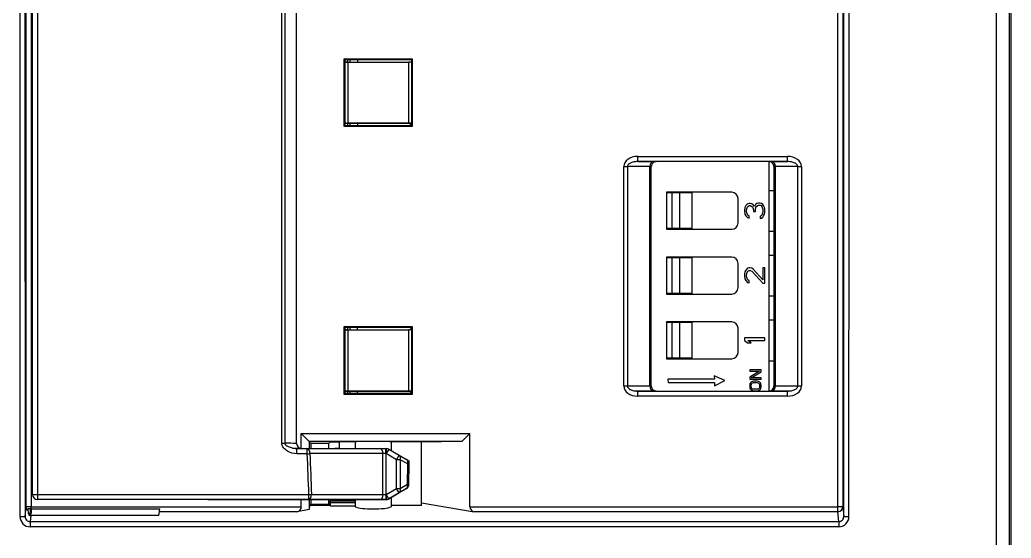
# Model space of a CAD drawing. Header units: millimetres. Extents: x 0 to 420, y 0 to 297.
# Drawn here: x 78.68 to 117.53, y 143.75 to 164.07 of the extents above; entities that cross this region are included whole.
import ezdxf

# ---------------------------------------------------------------- set-up
doc = ezdxf.new("R2010")
doc.units = ezdxf.units.MM
doc.layers.add('Default', color=7, linetype='Continuous')
doc.layers.add('DV1_0', color=7, linetype='Continuous')

# ---------------------------------------------------------------- blocks, each defined once
blk = doc.blocks.new('SE')
at = {"layer": 'DV1_0', "color": 7, "linetype": 'Continuous'}
for p, q in [((79.182, 145.464), (79.182, 235.299)), ((79.382, 235.316), (79.382, 145.459)), ((116.953, 102.175), (116.953, 234.256)), ((117.532, 102.43), (117.532, 234.001)), ((88.953, 147.468), (88.953, 227.055)), ((89.067, 227.052), (89.068, 147.468)), ((89.532, 147.467), (89.532, 227.057)), ((78.929, 144.983), (78.929, 209.216)), ((79.129, 209.216), (79.129, 144.983)), ((110.736, 144.983), (110.736, 209.216)), ((110.936, 209.216), (110.936, 144.983)), ((91.4, 159.884), (91.4, 162.547)), ((91.4, 162.547), (94.064, 162.547)), ((91.432, 162.516), (91.4, 162.547)), ((91.432, 159.916), (91.432, 162.516)), ((91.432, 162.516), (94.032, 162.516)), ((91.532, 162.416), (91.432, 162.416)), ((91.467, 162.416), (91.435, 162.416)), ((91.508, 162.416), (91.467, 162.416)), ((91.532, 162.416), (93.932, 162.416)), ((91.532, 162.416), (91.532, 160.016)), ((91.544, 162.416), (91.544, 162.516)), ((91.632, 162.416), (91.632, 162.516)), ((91.927, 162.416), (91.927, 162.516)), ((94.032, 162.416), (93.932, 162.416)), ((93.932, 160.016), (93.932, 162.416)), ((94.032, 162.516), (94.064, 162.547)), ((94.032, 162.516), (94.032, 159.916)), ((94.064, 162.547), (94.064, 159.884)), ((91.432, 159.916), (91.4, 159.884)), ((94.064, 159.884), (91.4, 159.884)), ((91.432, 160.016), (91.532, 160.016)), ((94.032, 159.916), (91.432, 159.916)), ((91.434, 160.016), (91.467, 160.016)), ((91.467, 160.016), (91.508, 160.016)), ((91.508, 160.016), (92.862, 160.016)), ((93.932, 160.016), (91.532, 160.016)), ((91.544, 159.916), (91.544, 160.016)), ((91.632, 159.916), (91.632, 160.016)), ((91.927, 159.916), (91.927, 160.016)), ((92.862, 160.016), (93.801, 160.016)), ((93.801, 160.016), (94.032, 160.016)), ((94.032, 160.016), (93.932, 160.016)), ((94.032, 159.916), (94.064, 159.884)), ((102.901, 158.716), (108.764, 158.716)), ((102.901, 158.516), (102.901, 158.716)), ((108.764, 158.516), (102.901, 158.516)), ((102.901, 158.516), (103.52, 158.516)), ((103.52, 158.516), (103.627, 158.516)), ((108.035, 158.516), (103.632, 158.516)), ((108.032, 158.516), (108.032, 149.516)), ((108.037, 158.516), (108.145, 158.516)), ((108.145, 158.516), (108.764, 158.516)), ((108.764, 158.516), (108.764, 158.716)), ((102.349, 149.716), (102.349, 158.316)), ((102.349, 158.316), (102.494, 158.316)), ((103.375, 158.316), (102.494, 158.316)), ((102.494, 158.316), (102.494, 149.716)), ((103.375, 149.716), (103.375, 158.316)), ((103.43, 158.316), (103.375, 158.316)), ((103.43, 149.716), (103.43, 158.316)), ((108.29, 158.316), (108.235, 158.316)), ((108.235, 158.316), (108.235, 149.716)), ((109.17, 158.316), (108.29, 158.316)), ((108.29, 158.316), (108.29, 149.716)), ((109.17, 149.716), (109.17, 158.316)), ((109.17, 158.316), (109.315, 158.316)), ((109.315, 158.316), (109.315, 149.716)), ((108.032, 157.386), (108.235, 157.386)), ((104.032, 157.311), (104.032, 157.286)), ((106.582, 157.311), (104.032, 157.311)), ((106.582, 157.311), (104.032, 157.311)), ((104.032, 157.286), (104.032, 155.886)), ((104.232, 157.286), (104.032, 157.286)), ((104.232, 157.286), (104.232, 155.886)), ((104.532, 157.286), (104.232, 157.286)), ((104.532, 157.286), (104.532, 155.886)), ((105.032, 157.286), (104.532, 157.286)), ((104.931, 157.286), (104.683, 157.286)), ((104.942, 157.286), (104.931, 157.286)), ((105.032, 155.886), (105.032, 157.286)), ((106.832, 156.111), (106.832, 157.061)), ((107.099, 156.719), (107.082, 156.602)), ((107.082, 156.602), (107.082, 156.569)), ((107.082, 156.569), (107.099, 156.452)), ((107.133, 156.786), (107.099, 156.719)), ((107.133, 156.786), (107.099, 156.719)), ((107.201, 156.852), (107.133, 156.786)), ((107.201, 156.852), (107.133, 156.786)), ((107.167, 156.619), (107.184, 156.702)), ((107.167, 156.552), (107.167, 156.619)), ((107.184, 156.702), (107.218, 156.752)), ((107.269, 156.869), (107.201, 156.852)), ((107.269, 156.869), (107.201, 156.852)), ((107.218, 156.752), (107.269, 156.786)), ((107.303, 156.869), (107.269, 156.869)), ((107.303, 156.869), (107.269, 156.869)), ((107.269, 156.786), (107.303, 156.786)), ((107.372, 156.852), (107.303, 156.869)), ((107.372, 156.852), (107.303, 156.869)), ((107.303, 156.786), (107.372, 156.752)), ((107.423, 156.819), (107.372, 156.852)), ((107.423, 156.819), (107.372, 156.852)), ((107.372, 156.752), (107.406, 156.719)), ((107.406, 156.719), (107.44, 156.619)), ((107.474, 156.752), (107.423, 156.819)), ((107.474, 156.752), (107.423, 156.819)), ((107.44, 156.619), (107.44, 156.552)), ((107.508, 156.836), (107.474, 156.752)), ((107.508, 156.836), (107.474, 156.752)), ((107.559, 156.869), (107.508, 156.836)), ((107.559, 156.869), (107.508, 156.836)), ((107.508, 156.619), (107.525, 156.719)), ((107.508, 156.552), (107.508, 156.619)), ((107.525, 156.719), (107.559, 156.769)), ((107.627, 156.886), (107.559, 156.869)), ((107.627, 156.886), (107.559, 156.869)), ((107.559, 156.769), (107.627, 156.802)), ((107.695, 156.886), (107.627, 156.886)), ((107.695, 156.886), (107.627, 156.886)), ((107.627, 156.802), (107.695, 156.802)), ((107.746, 156.869), (107.695, 156.886)), ((107.746, 156.869), (107.695, 156.886)), ((107.695, 156.802), (107.729, 156.786)), ((107.729, 156.786), (107.763, 156.752)), ((107.797, 156.836), (107.746, 156.869)), ((107.797, 156.836), (107.746, 156.869)), ((107.763, 156.752), (107.78, 156.719)), ((107.78, 156.719), (107.797, 156.636)), ((107.831, 156.786), (107.797, 156.836)), ((107.831, 156.786), (107.797, 156.836)), ((107.797, 156.636), (107.797, 156.536)), ((107.865, 156.719), (107.831, 156.786)), ((107.865, 156.719), (107.831, 156.786)), ((107.882, 156.652), (107.865, 156.719)), ((107.882, 156.652), (107.865, 156.719)), ((107.882, 156.519), (107.882, 156.652)), ((107.099, 156.452), (107.133, 156.386)), ((107.133, 156.386), (107.201, 156.319)), ((107.184, 156.469), (107.167, 156.552)), ((107.184, 156.469), (107.167, 156.552)), ((107.218, 156.419), (107.184, 156.469)), ((107.218, 156.419), (107.184, 156.469)), ((107.201, 156.319), (107.269, 156.302)), ((107.269, 156.386), (107.218, 156.419)), ((107.269, 156.386), (107.218, 156.419)), ((107.269, 156.302), (107.269, 156.386)), ((107.44, 156.552), (107.508, 156.552)), ((107.729, 156.386), (107.695, 156.369)), ((107.729, 156.386), (107.695, 156.369)), ((107.695, 156.369), (107.695, 156.286)), ((107.695, 156.286), (107.746, 156.302)), ((107.763, 156.419), (107.729, 156.386)), ((107.763, 156.419), (107.729, 156.386)), ((107.746, 156.302), (107.797, 156.336)), ((107.78, 156.452), (107.763, 156.419)), ((107.78, 156.452), (107.763, 156.419)), ((107.797, 156.536), (107.78, 156.452)), ((107.797, 156.536), (107.78, 156.452)), ((107.797, 156.336), (107.831, 156.386)), ((107.831, 156.386), (107.865, 156.452)), ((107.865, 156.452), (107.882, 156.519)), ((104.232, 155.886), (104.032, 155.886)), ((104.942, 155.886), (104.032, 155.886)), ((104.032, 155.886), (104.032, 155.861)), ((104.032, 155.861), (106.582, 155.861)), ((104.532, 155.886), (104.232, 155.886)), ((105.032, 155.886), (104.532, 155.886)), ((104.931, 155.886), (104.683, 155.886)), ((104.942, 155.886), (104.931, 155.886)), ((108.032, 155.786), (108.235, 155.786)), ((108.032, 155.786), (108.235, 155.786)), ((104.032, 154.771), (104.032, 154.746)), ((106.582, 154.771), (104.032, 154.771)), ((106.582, 154.771), (104.032, 154.771)), ((104.032, 154.746), (104.032, 153.346)), ((104.232, 154.746), (104.032, 154.746)), ((104.232, 154.746), (104.232, 153.346)), ((104.532, 154.746), (104.232, 154.746)), ((104.532, 154.746), (104.532, 153.346)), ((105.032, 154.746), (104.532, 154.746)), ((104.931, 154.746), (104.683, 154.746)), ((104.942, 154.746), (104.931, 154.746)), ((105.032, 153.346), (105.032, 154.746)), ((108.032, 154.846), (108.235, 154.846)), ((106.832, 153.571), (106.832, 154.521)), ((107.133, 154.262), (107.099, 154.196)), ((107.133, 154.262), (107.099, 154.196)), ((107.201, 154.329), (107.133, 154.262)), ((107.201, 154.329), (107.133, 154.262)), ((107.269, 154.346), (107.201, 154.329)), ((107.269, 154.346), (107.201, 154.329)), ((107.218, 154.212), (107.269, 154.246)), ((107.303, 154.346), (107.269, 154.346)), ((107.303, 154.346), (107.269, 154.346)), ((107.269, 154.246), (107.303, 154.246)), ((107.372, 154.329), (107.303, 154.346)), ((107.372, 154.329), (107.303, 154.346)), ((107.303, 154.246), (107.372, 154.212)), ((107.423, 154.296), (107.372, 154.329)), ((107.423, 154.296), (107.372, 154.329)), ((107.797, 153.879), (107.423, 154.296)), ((107.797, 153.879), (107.423, 154.296)), ((107.882, 154.346), (107.797, 154.346)), ((107.797, 154.346), (107.797, 153.879)), ((107.882, 154.346), (107.797, 154.346)), ((107.882, 153.746), (107.882, 154.346)), ((107.099, 154.196), (107.082, 154.096)), ((107.082, 154.096), (107.082, 154.029)), ((107.082, 154.029), (107.099, 153.912)), ((107.099, 153.912), (107.133, 153.846)), ((107.133, 153.846), (107.201, 153.779)), ((107.167, 154.079), (107.184, 154.162)), ((107.167, 154.012), (107.167, 154.079)), ((107.184, 153.929), (107.167, 154.012)), ((107.184, 153.929), (107.167, 154.012)), ((107.184, 154.162), (107.218, 154.212)), ((107.218, 153.879), (107.184, 153.929)), ((107.218, 153.879), (107.184, 153.929)), ((107.269, 153.846), (107.218, 153.879)), ((107.269, 153.846), (107.218, 153.879)), ((107.269, 153.762), (107.269, 153.846)), ((107.372, 154.212), (107.797, 153.746)), ((107.201, 153.779), (107.269, 153.762)), ((107.797, 153.746), (107.882, 153.746)), ((104.232, 153.346), (104.032, 153.346)), ((104.942, 153.346), (104.032, 153.346)), ((104.032, 153.346), (104.032, 153.321)), ((104.032, 153.321), (106.582, 153.321)), ((104.532, 153.346), (104.232, 153.346)), ((105.032, 153.346), (104.532, 153.346)), ((104.931, 153.346), (104.683, 153.346)), ((104.942, 153.346), (104.931, 153.346)), ((108.032, 153.246), (108.235, 153.246)), ((108.032, 153.246), (108.235, 153.246)), ((108.032, 152.306), (108.235, 152.306)), ((91.4, 149.384), (91.4, 152.047)), ((91.4, 152.047), (94.064, 152.047)), ((91.432, 152.016), (91.4, 152.047)), ((91.432, 149.416), (91.432, 152.016)), ((91.432, 152.016), (94.032, 152.016)), ((91.532, 151.916), (91.432, 151.916)), ((91.467, 151.916), (91.435, 151.916)), ((91.508, 151.916), (91.467, 151.916)), ((91.532, 151.916), (93.932, 151.916)), ((91.532, 151.916), (91.532, 149.516)), ((91.539, 151.916), (91.539, 152.016)), ((91.627, 151.916), (91.627, 152.016)), ((91.922, 151.916), (91.922, 152.016)), ((94.032, 151.916), (93.932, 151.916)), ((93.932, 149.516), (93.932, 151.916)), ((94.032, 152.016), (94.064, 152.047)), ((94.032, 152.016), (94.032, 149.416)), ((94.064, 152.047), (94.064, 149.384)), ((104.032, 152.231), (104.032, 152.206)), ((106.582, 152.231), (104.032, 152.231)), ((106.582, 152.231), (104.032, 152.231)), ((104.032, 152.206), (104.032, 150.806)), ((104.232, 152.206), (104.032, 152.206)), ((104.232, 152.206), (104.232, 150.806)), ((104.532, 152.206), (104.232, 152.206)), ((104.532, 152.206), (104.532, 150.806)), ((105.032, 152.206), (104.532, 152.206)), ((104.931, 152.206), (104.683, 152.206)), ((104.942, 152.206), (104.931, 152.206)), ((105.032, 150.806), (105.032, 152.206)), ((106.832, 151.031), (106.832, 151.981)), ((107.882, 151.606), (107.082, 151.606)), ((107.082, 151.606), (107.082, 151.506)), ((107.882, 151.606), (107.082, 151.606)), ((107.082, 151.506), (107.201, 151.406)), ((107.337, 151.406), (107.218, 151.506)), ((107.218, 151.506), (107.882, 151.506)), ((107.337, 151.406), (107.218, 151.506)), ((107.882, 151.506), (107.882, 151.606)), ((107.201, 151.406), (107.337, 151.406)), ((104.232, 150.806), (104.032, 150.806)), ((104.942, 150.806), (104.032, 150.806)), ((104.032, 150.806), (104.032, 150.781)), ((104.032, 150.781), (106.582, 150.781)), ((104.532, 150.806), (104.232, 150.806)), ((105.032, 150.806), (104.532, 150.806)), ((104.931, 150.806), (104.683, 150.806)), ((104.942, 150.806), (104.931, 150.806)), ((107.732, 150.349), (107.286, 150.349)), ((107.286, 150.349), (107.286, 150.293)), ((107.732, 150.349), (107.286, 150.349)), ((107.732, 150.265), (107.732, 150.349)), ((108.032, 150.706), (108.235, 150.706)), ((108.032, 150.706), (108.235, 150.706)), ((105.901, 149.981), (104.082, 149.98)), ((105.901, 149.981), (104.082, 149.98)), ((104.082, 149.98), (104.09, 149.851)), ((106.315, 149.928), (105.893, 150.11)), ((105.893, 150.11), (105.901, 149.981)), ((106.315, 149.928), (105.893, 150.11)), ((107.666, 150.293), (107.286, 150.061)), ((107.666, 150.293), (107.286, 150.061)), ((107.286, 150.293), (107.666, 150.293)), ((107.286, 150.061), (107.286, 149.977)), ((107.286, 149.977), (107.732, 149.977)), ((107.343, 150.033), (107.732, 150.265)), ((107.732, 150.033), (107.343, 150.033)), ((107.732, 150.033), (107.343, 150.033)), ((107.732, 149.977), (107.732, 150.033)), ((102.349, 149.716), (102.494, 149.716)), ((102.494, 149.716), (103.375, 149.716)), ((103.375, 149.716), (103.43, 149.716)), ((104.09, 149.851), (105.91, 149.851)), ((105.91, 149.721), (106.315, 149.928)), ((105.91, 149.851), (105.91, 149.721)), ((107.296, 149.801), (107.286, 149.754)), ((107.296, 149.801), (107.286, 149.754)), ((107.286, 149.754), (107.286, 149.68)), ((107.286, 149.68), (107.296, 149.633)), ((107.315, 149.838), (107.296, 149.801)), ((107.315, 149.838), (107.296, 149.801)), ((107.296, 149.633), (107.315, 149.596)), ((107.353, 149.875), (107.315, 149.838)), ((107.353, 149.875), (107.315, 149.838)), ((107.315, 149.596), (107.353, 149.559)), ((107.343, 149.754), (107.353, 149.791)), ((107.343, 149.68), (107.343, 149.754)), ((107.353, 149.643), (107.343, 149.68)), ((107.353, 149.643), (107.343, 149.68)), ((107.391, 149.894), (107.353, 149.875)), ((107.391, 149.894), (107.353, 149.875)), ((107.353, 149.791), (107.372, 149.819)), ((107.372, 149.615), (107.353, 149.643)), ((107.372, 149.615), (107.353, 149.643)), ((107.372, 149.819), (107.4, 149.838)), ((107.4, 149.596), (107.372, 149.615)), ((107.4, 149.596), (107.372, 149.615)), ((107.438, 149.903), (107.391, 149.894)), ((107.438, 149.903), (107.391, 149.894)), ((107.4, 149.838), (107.438, 149.847)), ((107.438, 149.587), (107.4, 149.596)), ((107.438, 149.587), (107.4, 149.596)), ((107.58, 149.903), (107.438, 149.903)), ((107.58, 149.903), (107.438, 149.903)), ((107.438, 149.847), (107.58, 149.847)), ((107.58, 149.587), (107.438, 149.587)), ((107.58, 149.587), (107.438, 149.587)), ((107.628, 149.894), (107.58, 149.903)), ((107.628, 149.894), (107.58, 149.903)), ((107.58, 149.847), (107.618, 149.838)), ((107.618, 149.596), (107.58, 149.587)), ((107.618, 149.596), (107.58, 149.587)), ((107.618, 149.838), (107.647, 149.819)), ((107.647, 149.615), (107.618, 149.596)), ((107.647, 149.615), (107.618, 149.596)), ((107.666, 149.875), (107.628, 149.894)), ((107.666, 149.875), (107.628, 149.894)), ((107.647, 149.819), (107.666, 149.791)), ((107.666, 149.643), (107.647, 149.615)), ((107.666, 149.643), (107.647, 149.615)), ((107.704, 149.838), (107.666, 149.875)), ((107.704, 149.838), (107.666, 149.875)), ((107.666, 149.791), (107.675, 149.754)), ((107.675, 149.68), (107.666, 149.643)), ((107.675, 149.68), (107.666, 149.643)), ((107.666, 149.559), (107.704, 149.596)), ((107.675, 149.754), (107.675, 149.68)), ((107.723, 149.801), (107.704, 149.838)), ((107.723, 149.801), (107.704, 149.838)), ((107.704, 149.596), (107.723, 149.633)), ((107.732, 149.754), (107.723, 149.801)), ((107.732, 149.754), (107.723, 149.801)), ((107.723, 149.633), (107.732, 149.68)), ((107.732, 149.68), (107.732, 149.754)), ((108.235, 149.716), (108.29, 149.716)), ((108.29, 149.716), (109.17, 149.716)), ((109.17, 149.716), (109.315, 149.716)), ((91.432, 149.416), (91.4, 149.384)), ((94.064, 149.384), (91.4, 149.384)), ((91.432, 149.516), (91.532, 149.516)), ((94.032, 149.416), (91.432, 149.416)), ((91.434, 149.516), (91.467, 149.516)), ((91.467, 149.516), (91.508, 149.516)), ((91.508, 149.516), (92.862, 149.516)), ((93.932, 149.516), (91.532, 149.516)), ((91.539, 149.416), (91.539, 149.516)), ((91.627, 149.416), (91.627, 149.516)), ((91.922, 149.416), (91.922, 149.516)), ((92.862, 149.516), (93.801, 149.516)), ((93.801, 149.516), (94.032, 149.516)), ((94.032, 149.516), (93.932, 149.516)), ((94.032, 149.416), (94.064, 149.384)), ((102.901, 149.512), (102.821, 149.519)), ((103.52, 149.516), (102.901, 149.516)), ((102.901, 149.516), (108.764, 149.516)), ((102.901, 149.316), (102.901, 149.516)), ((108.764, 149.316), (102.901, 149.316)), ((103.627, 149.516), (103.52, 149.516)), ((107.353, 149.559), (107.391, 149.541)), ((107.391, 149.541), (107.438, 149.531)), ((107.438, 149.531), (107.58, 149.531)), ((107.58, 149.531), (107.628, 149.541)), ((107.628, 149.541), (107.666, 149.559)), ((108.145, 149.516), (108.037, 149.516)), ((108.764, 149.516), (108.145, 149.516)), ((108.843, 149.519), (108.764, 149.512)), ((108.764, 149.316), (108.764, 149.516)), ((89.716, 147.264), (89.716, 147.847)), ((89.716, 147.847), (96.319, 147.847)), ((89.716, 147.847), (90.021, 147.541)), ((96.319, 147.847), (96.004, 147.541)), ((96.319, 144.983), (96.319, 147.847)), ((89.541, 147.261), (89.473, 147.268)), ((89.532, 147.467), (89.532, 147.464)), ((89.732, 147.264), (89.541, 147.264)), ((89.541, 147.264), (89.938, 147.264)), ((89.541, 147.059), (89.541, 147.264)), ((89.938, 147.264), (92.799, 147.264)), ((89.938, 147.264), (89.938, 147.059)), ((96.004, 147.541), (90.021, 147.541)), ((90.021, 147.541), (90.086, 147.477)), ((90.021, 147.541), (90.021, 147.264)), ((90.086, 147.477), (90.797, 147.477)), ((90.086, 147.477), (90.086, 147.264)), ((90.797, 147.477), (90.846, 147.526)), ((90.797, 147.264), (90.797, 147.477)), ((91.207, 147.516), (90.836, 147.516)), ((91.832, 147.526), (90.846, 147.526)), ((91.189, 147.264), (91.032, 147.264)), ((91.189, 147.264), (91.22, 147.264)), ((91.207, 147.526), (91.207, 147.516)), ((91.22, 147.264), (91.47, 147.264)), ((91.47, 147.264), (91.509, 147.264)), ((91.509, 147.264), (91.758, 147.264)), ((91.757, 147.264), (91.832, 147.264)), ((91.758, 147.264), (91.758, 147.276)), ((91.832, 147.53), (91.832, 147.264)), ((92.799, 147.264), (93.028, 147.264)), ((93.028, 147.264), (93.039, 147.264)), ((93.028, 147.064), (93.028, 147.264)), ((93.039, 147.264), (93.039, 147.064)), ((93.139, 147.237), (93.039, 147.064)), ((93.139, 147.237), (93.549, 147)), ((93.232, 147.53), (93.232, 147.183)), ((94.425, 147.526), (93.232, 147.526)), ((94.425, 147.526), (94.43, 147.515)), ((96.004, 147.541), (94.43, 147.515)), ((94.43, 145.133), (94.43, 147.515)), ((89.938, 147.059), (89.541, 147.059)), ((92.914, 147.064), (90.052, 147.064)), ((92.914, 145.464), (92.914, 147.064)), ((93.028, 147.064), (92.914, 147.064)), ((93.039, 147.064), (93.028, 147.064)), ((93.028, 147.064), (93.028, 145.464)), ((93.449, 146.827), (93.039, 147.064)), ((93.449, 146.827), (93.549, 147)), ((93.549, 147), (93.842, 146.831)), ((93.449, 145.701), (93.449, 146.827)), ((93.591, 146.827), (93.449, 146.827)), ((93.883, 146.658), (93.591, 146.827)), ((93.591, 146.827), (93.591, 145.701)), ((93.885, 146.806), (93.842, 146.831)), ((93.873, 145.865), (93.883, 146.658)), ((93.885, 146.798), (93.885, 146.806)), ((93.885, 146.806), (93.943, 146.773)), ((93.932, 145.862), (93.942, 146.656)), ((93.942, 146.656), (93.943, 146.773)), ((93.039, 145.464), (93.449, 145.701)), ((93.449, 145.701), (93.591, 145.701)), ((93.549, 145.528), (93.449, 145.701)), ((93.538, 145.522), (93.832, 145.691)), ((93.832, 145.691), (93.549, 145.528)), ((93.591, 145.701), (93.873, 145.865)), ((79.382, 145.459), (90, 145.459)), ((79.382, 145.459), (79.382, 145.264)), ((90, 145.459), (90, 145.264)), ((90.114, 145.464), (92.914, 145.464)), ((92.914, 145.464), (93.028, 145.464)), ((93.028, 145.464), (93.039, 145.464)), ((93.028, 145.464), (93.028, 145.264)), ((93.039, 145.464), (93.039, 145.264)), ((93.139, 145.291), (93.039, 145.464)), ((93.549, 145.528), (93.139, 145.291)), ((93.139, 145.291), (93.538, 145.522)), ((93.232, 145.345), (93.232, 144.98)), ((93.549, 145.528), (93.538, 145.522)), ((78.891, 144.603), (78.929, 144.983)), ((79.129, 144.983), (78.929, 144.983)), ((79.129, 144.983), (89.716, 144.983)), ((79.129, 144.9), (79.129, 144.983)), ((90, 145.264), (79.382, 145.264)), ((86.057, 145.264), (79.382, 145.264)), ((86.057, 145.264), (86.933, 145.264)), ((86.933, 145.264), (86.971, 145.264)), ((86.971, 145.264), (89.532, 145.264)), ((89.532, 145.264), (90.232, 145.264)), ((89.716, 144.983), (89.716, 145.264)), ((92.799, 145.264), (90, 145.264)), ((90.021, 145.264), (90.021, 144.868)), ((90.037, 145.027), (90.021, 144.868)), ((90.037, 145.027), (90.086, 145.076)), ((90.846, 145.027), (90.037, 145.027)), ((90.086, 145.264), (90.086, 145.076)), ((90.086, 145.076), (90.797, 145.076)), ((90.232, 145.264), (91.163, 145.264)), ((90.797, 145.076), (90.797, 145.264)), ((90.797, 145.076), (90.845, 145.029)), ((90.801, 145.264), (91.4, 145.264)), ((90.845, 145.136), (90.845, 145.029)), ((90.845, 145.029), (90.846, 145.027)), ((90.846, 145.216), (90.846, 145.216)), ((90.846, 145.216), (91.832, 145.216)), ((90.848, 145.011), (90.846, 145.027)), ((90.848, 145.011), (90.848, 145.136)), ((91.832, 145.136), (90.848, 145.136)), ((90.848, 145.011), (91.832, 145.011)), ((91.163, 145.264), (91.832, 145.264)), ((91.4, 145.264), (92.055, 145.264)), ((91.832, 145.264), (91.526, 145.264)), ((91.832, 145.264), (91.832, 144.98)), ((92.055, 145.264), (92.36, 145.264)), ((92.36, 145.264), (92.544, 145.264)), ((92.544, 145.264), (93.018, 145.264)), ((93.028, 145.264), (92.799, 145.264)), ((93.018, 145.264), (93.039, 145.264)), ((93.039, 145.264), (93.028, 145.264)), ((94.425, 145.027), (93.232, 145.027)), ((94.425, 145.027), (94.43, 145.133)), ((94.43, 145.133), (96.492, 144.786)), ((96.319, 144.983), (110.736, 144.983)), ((110.736, 144.786), (110.736, 144.983)), ((110.936, 144.983), (110.736, 144.983)), ((110.936, 144.983), (110.973, 144.603)), ((79.02, 144.725), (79.102, 144.725)), ((79.026, 144.695), (79.102, 144.695)), ((79.102, 144.695), (79.026, 144.695)), ((79.114, 144.639), (79.09, 144.397)), ((79.102, 144.725), (79.102, 144.9)), ((79.102, 144.725), (79.102, 144.695)), ((79.132, 144.725), (79.102, 144.725)), ((84.132, 144.639), (79.114, 144.639)), ((79.129, 144.9), (84.166, 144.9)), ((79.132, 144.9), (79.132, 144.725)), ((84.132, 144.639), (84.161, 144.786)), ((89.548, 144.786), (84.161, 144.786)), ((90.021, 144.868), (89.548, 144.786)), ((110.736, 144.786), (96.492, 144.786)), ((110.774, 144.397), (110.736, 144.786)), ((79.09, 144.397), (110.774, 144.397)), ((79.09, 144.397), (79.09, 144.194)), ((110.774, 144.194), (79.09, 144.194)), ((110.774, 144.397), (110.774, 144.194))]:
    blk.add_line(p, q, dxfattribs=at)
for centre, radius, start, end in [((45847, 168.208), 45768.315, 179.9161634, 180.0295583), ((-45671.773, 168.208), 45782.953, 359.9704511, 0.0770711), ((91.508, 162.716), 0.3, 255.0609, 269.9749), ((95.032, 161.196), 1.6, 128.6823, 130.315), ((95.032, 161.196), 1.6, 128.6823, 130.3149), ((91.508, 159.715), 0.3, 90.0247, 104.7218), ((95.032, 161.196), 1.6, 227.5189, 231.3177), ((103.629, 158.315), 0.2, 89.1926, 151.5671), ((108.035, 158.316), 0.2, 26.3798, 90.0795), ((103.63, 158.316), 0.2, 151.5253, 180), ((108.035, 158.316), 0.2, 0, 26.3962), ((106.582, 157.061), 0.25, 0, 90), ((106.582, 157.061), 0.25, 0, 90), ((106.582, 156.111), 0.25, 270, 360), ((106.582, 154.521), 0.25, 0, 90), ((106.582, 154.521), 0.25, 0, 90), ((106.582, 153.571), 0.25, 270, 360), ((91.508, 152.216), 0.3, 255.0609, 269.9749), ((95.027, 150.716), 1.6, 128.4533, 131.4099), ((95.027, 150.716), 1.6, 128.4533, 131.4096), ((106.582, 151.981), 0.25, 0, 90), ((106.582, 151.981), 0.25, 0, 90), ((106.582, 151.031), 0.25, 270, 360), ((103.63, 149.716), 0.2, 180, 206.3961), ((103.629, 149.716), 0.2, 206.3798, 270.0795), ((108.035, 149.716), 0.2, 269.1926, 331.5671), ((108.035, 149.716), 0.2, 331.5253, 0), ((91.508, 149.215), 0.3, 90.0247, 104.7218), ((95.027, 150.716), 1.6, 228.5904, 231.5467), ((88.797, 17.218), 130.251, 89.67682, 89.88118), ((89.732, 147.464), 0.2, 180.008, 269.992), ((93.039, 147.064), 0.2, 60, 90), ((93.742, 146.658), 0.2, 359.2929, 60), ((93.732, 145.865), 0.2, 300, 359.2929), ((79.382, 145.464), 0.2, 180, 270), ((79.382, 145.464), 0.2, 180, 270), ((93.039, 145.464), 0.2, 270, 300), ((93.039, 145.464), 0.2, 270, 300), ((79.092, 144.595), 0.401, 179.7104, 269.7372), ((79.093, 144.599), 0.202, 178.9092, 269.1741), ((79.102, 144.725), 0.03, 270, 360), ((79.102, 144.725), 0.03, 270, 360), ((110.772, 144.595), 0.401, 270.2631, 0.2893)]:
    blk.add_arc(centre, radius, start, end, dxfattribs=at)
for centre, major_axis, ratio, start_param, end_param in [((92.846, 168.216), (0, 799.8), 0.017455, 1.486996, 1.600324), ((97.019, 168.216), (0, -799.8), 0.017455, 1.541269, 1.647844), ((91.467, 162.666), (0, -0.25), 0.993203, 6.142759, 6.283185), ((91.467, 159.766), (0, 0.25), 0.993203, 0, 0.140427), ((102.901, 158.316), (-0.551, 0), 0.725374, 4.712389, 6.283185), ((103.52, 158.316), (0, 0.2), 0.725374, 0, 1.570796), ((108.145, 158.316), (0, -0.2), 0.725374, 1.570796, 3.141593), ((108.764, 158.316), (-0.551, 0), 0.725374, 3.141593, 4.712389), ((91.467, 152.166), (0, -0.25), 0.993203, 6.142759, 6.283185), ((102.901, 149.716), (0.551, 0), 0.725374, 3.141593, 4.712389), ((103.52, 149.716), (0, -0.2), 0.725374, 4.712389, 6.283185), ((108.145, 149.716), (0, 0.2), 0.725374, 3.141593, 4.712389), ((108.764, 149.716), (0.551, 0), 0.725374, 4.712389, 6.283185), ((91.467, 149.266), (0, 0.25), 0.993203, 0, 0.140427), ((88.953, 147.473), (0.2, 0), 0.025669, 4.712389, 5.322221), ((89.938, 147.064), (0, -0.2), 0.573576, 1.570796, 3.141593), ((91.19, 147.516), (0, 1), 0.017455, 4.458395, 4.712389), ((92.532, 147.526), (0.75, 0), 0.017455, 0.367208, 2.774385), ((92.799, 147.064), (0, -0.2), 0.573576, 1.570796, 3.141593), ((89.938, 147.064), (0.2, 0.007), 0.026162, 4.71141, 5.322765), ((1231.289, 167.994), (-1141.743, 0.018), 0.700533, 0.0262, 0.028202), ((1230.589, 167.978), (-1140.928, 0.049), 0.700607, 0.026228, 0.02823), ((93.449, 146.827), (-0.1, -0.173), 0.654654, 1.932164, 3.141593), ((93.742, 146.658), (-0.1, -0.173), 0.654654, 1.932164, 3.141593), ((93.742, 146.658), (-0.2, 0.002), 0.012341, 3.141593, 3.927067), ((93.449, 145.701), (0.1, -0.173), 0.654654, 0, 1.209429), ((93.732, 145.865), (0.1, -0.173), 0.654654, 0, 1.209429), ((93.732, 145.865), (-0.2, 0.002), 0.012341, 3.141593, 3.927067), ((79.382, 145.464), (0.2, 0), 0.02818, 3.141593, 4.712389), ((90, 145.464), (-0.2, -0.008), 0.028158, 1.569663, 2.181095), ((90, 145.464), (0, 0.2), 0.573576, 3.141593, 4.712389), ((92.799, 145.464), (0, 0.2), 0.573576, 3.141593, 4.712389), ((79.129, 144.983), (-0.199, 0.02), 0.984662, 0.100198, 0.989542), ((89.512, 144.983), (-0.204, 0), 0.982697, 1.745331, 3.141594), ((90.846, 145.136), (0, 0.08), 0.017455, 0, 1.570796), ((90.846, 145.136), (0, -0.08), 0.017455, 1.570796, 3.141593), ((92.532, 145.027), (0.75, 0), 0.176327, 3.508801, 5.915977), ((96.529, 144.983), (0.21, 0), 0.953073, 3.141593, 4.537856), ((110.736, 144.983), (0.199, 0.02), 0.984662, 4.615222, 6.182987), ((78.691, 144.603), (0.2, 0), 0.029523, 4.712374, 6.265724), ((79.129, 144.894), (-0.179, 0), 0.034899, 4.712389, 5.518179), ((79.004, 144.983), (0, -0.157), 0.034899, -0.993598, -0.21575), ((79.087, 144.564), (-0.128, 0.703), 0.053081, 1.172825, 1.428736), ((79.115, 144.842), (0.02, 0.202), 0.984662, 2.816249, 3.23876), ((84.16, 144.983), (0, -0.2), 0.034921, 0.174533, 1.139897), ((111.173, 144.603), (-0.2, 0), 0.029523, 0.017461, 1.570812)]:
    blk.add_ellipse(centre, major_axis=major_axis, ratio=ratio, start_param=start_param, end_param=end_param, dxfattribs=at)
for points, knots in [([(117.453, 234.215), (117.453, 228.726), (117.453, 223.233), (117.453, 212.24), (117.453, 206.738), (117.453, 190.233), (117.453, 179.225), (117.453, 162.708), (117.453, 157.2), (117.453, 146.188), (117.453, 140.685), (117.453, 124.184), (117.453, 113.194), (117.453, 102.216)], [0, 0, 0, 0, 0.125, 0.125, 0.25, 0.25, 0.5, 0.5, 0.625, 0.625, 0.75, 0.75, 1, 1, 1, 1]), ([(102.901, 158.516), (102.87, 158.515), (102.818, 158.513), (102.741, 158.501), (102.675, 158.484), (102.613, 158.459), (102.563, 158.429), (102.524, 158.394), (102.499, 158.356), (102.496, 158.328), (102.494, 158.316)], [0, 0, 0, 0, 0.190816, 0.32394, 0.480851, 0.610558, 0.735154, 0.838742, 0.924956, 1, 1, 1, 1]), ([(109.17, 158.316), (109.169, 158.324), (109.168, 158.341), (109.157, 158.367), (109.14, 158.392), (109.117, 158.416), (109.087, 158.438), (109.045, 158.461), (108.989, 158.484), (108.923, 158.501), (108.847, 158.513), (108.794, 158.515), (108.764, 158.516)], [0, 0, 0, 0, 0.049331, 0.102432, 0.161601, 0.228515, 0.304338, 0.38987, 0.519405, 0.676288, 0.809253, 1, 1, 1, 1]), ([(102.494, 149.716), (102.495, 149.707), (102.496, 149.69), (102.507, 149.664), (102.524, 149.639), (102.548, 149.616), (102.578, 149.593), (102.619, 149.57), (102.675, 149.548), (102.741, 149.53), (102.818, 149.518), (102.87, 149.517), (102.901, 149.516)], [0, 0, 0, 0, 0.049331, 0.102432, 0.161601, 0.228515, 0.304338, 0.38987, 0.519405, 0.676288, 0.809253, 1, 1, 1, 1]), ([(108.764, 149.516), (108.794, 149.517), (108.847, 149.518), (108.923, 149.53), (108.989, 149.548), (109.051, 149.572), (109.102, 149.602), (109.14, 149.637), (109.165, 149.675), (109.168, 149.703), (109.17, 149.716)], [0, 0, 0, 0, 0.190816, 0.32394, 0.480851, 0.610558, 0.735154, 0.838742, 0.924956, 1, 1, 1, 1]), ([(89.541, 147.059), (89.411, 147.059), (89.283, 147.096), (89.115, 147.197), (89.064, 147.238), (88.982, 147.34), (88.953, 147.401), (88.953, 147.468)], [0, 0, 0, 0, 0.5, 0.5, 0.75, 0.75, 1, 1, 1, 1]), ([(89.068, 147.468), (89.068, 147.462), (89.07, 147.448), (89.082, 147.427), (89.099, 147.406), (89.124, 147.385), (89.159, 147.362), (89.21, 147.336), (89.276, 147.31), (89.345, 147.29), (89.411, 147.276), (89.463, 147.268), (89.502, 147.265), (89.524, 147.264), (89.535, 147.264), (89.541, 147.264)], [0, 0, 0, 0, 0.034394, 0.07472, 0.123305, 0.18154, 0.250316, 0.350684, 0.50027, 0.645247, 0.750384, 0.875265, 0.937776, 0.969073, 1, 1, 1, 1]), ([(110.774, 144.397), (110.787, 144.398), (110.813, 144.399), (110.851, 144.411), (110.886, 144.431), (110.925, 144.464), (110.964, 144.52), (110.97, 144.573), (110.973, 144.603)], [0, 0, 0, 0, 0.12117, 0.244863, 0.371459, 0.501311, 0.720532, 1, 1, 1, 1])]:
    blk.add_open_spline(points, degree=3, knots=knots, dxfattribs=at)
blk.add_open_spline([(117.523, 102.373), (117.532, 146.176), (117.532, 190.255), (117.523, 234.058)], degree=3, dxfattribs=at)

msp = doc.modelspace()

# ---------------------------------------------------------------- block references
at = {"layer": 'Default'}
msp.add_blockref('SE', (0, 0), dxfattribs=at)

doc.saveas('drawing.dxf')
